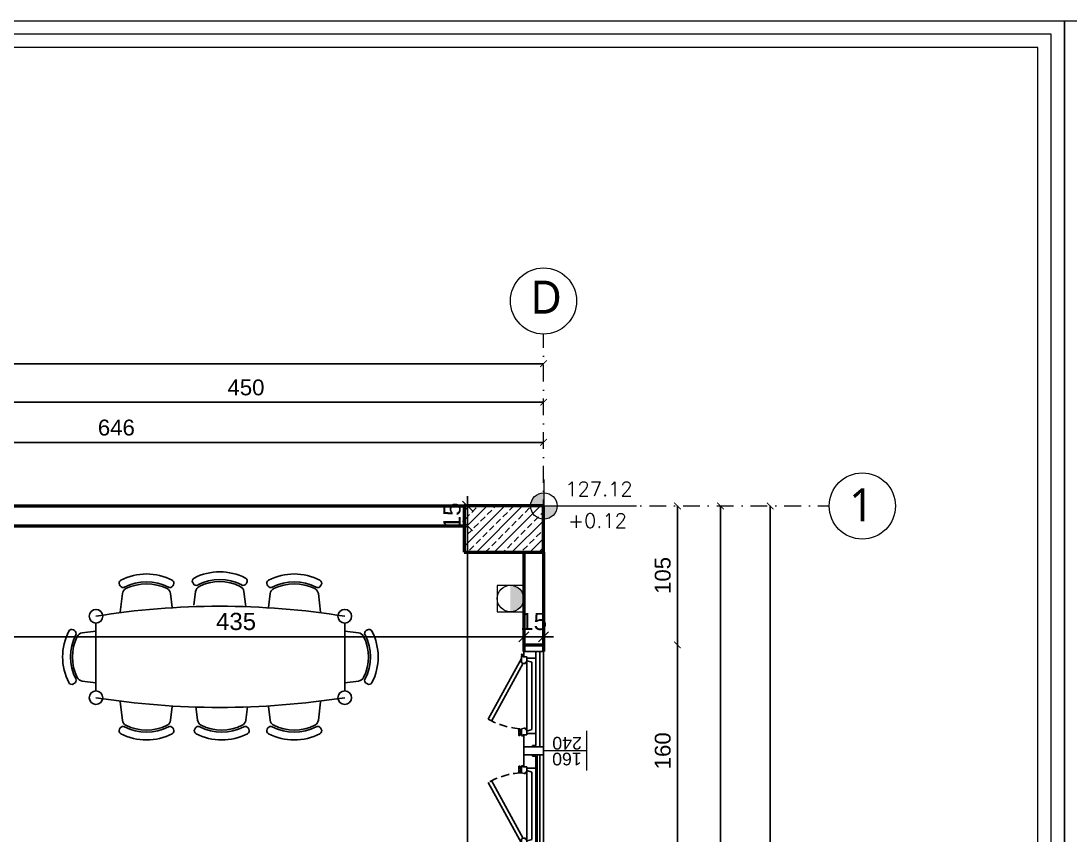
# Model space of a CAD drawing. Header units: millimetres. Extents: x 14753 to 45183, y 5640 to 19518.
# Drawn here: x 20669 to 21463, y 18897 to 19513 of the extents above; entities that cross this region are included whole.
import ezdxf

# ---------------------------------------------------------------- set-up
doc = ezdxf.new("R2010")
doc.units = ezdxf.units.MM
for name, pattern in [('DASHDOT', [25.4, 12.7, -6.35, 0, -6.35]), ('DASHED2', [0.375, 0.25, -0.125]), ('DOT', [0.25, 0, -0.25])]:
    doc.linetypes.add(name, pattern=pattern)
for name, color, linetype, lineweight in [('CERCEVE', 66, 'Continuous', 0), ('Duvar', 1, 'Continuous', 50), ('k aks', 44, 'DASHDOT', 18), ('k dis olcu', 43, 'Continuous', 18), ('k ic olcu', 254, 'Continuous', 18), ('k kolon', 1, 'Continuous', 53), ('k kot', 31, 'Continuous', 20), ('k pencere', 4, 'Continuous', 25), ('k tarama', 252, 'Continuous', 9), ('Kolon', 30, 'Continuous', 50)]:
    doc.layers.add(name, color=color, linetype=linetype, lineweight=lineweight)
for name, color, linetype in [('doğrama', 140, 'Continuous'), ('pencere', 2, 'Continuous'), ('salon tefriş', 42, 'Continuous')]:
    doc.layers.add(name, color=color, linetype=linetype)
doc.styles.add('MtXpl_Segoe_UI', font='segoeui.ttf')
doc.styles.add('OLCU', font='romans.shx')
doc.styles.add('ROMANT', font='arial.ttf', dxfattribs={"width": 0.8, "height": 0.125})
doc.styles.get("Standard").update_dxf_attribs({"font": 'arial.ttf'})
doc.dimstyles.new('icolcu', dxfattribs={"dimtxt": 13, "dimasz": 7.5, "dimexe": 5, "dimexo": 5, "dimgap": 5, "dimtad": 1, "dimdec": 0, "dimtxsty": 'Standard', "dimblk": 'OBLIQUE', "dimcen": 2.5, "dimdle": 5, "dimclrd": 256, "dimclre": 256, "dimclrt": 256, "dimadec": 4, "dimazin": 0, "dimtfac": 1, "dimtdec": 0, "dimtix": 1, "dimtmove": 2, "dimatfit": 3, "dimldrblk": 'OBLIQUE', "dimfxl": 1, "dimarcsym": 0})
doc.dimstyles.new('icölcü', dxfattribs={"dimtxt": 12, "dimasz": 5, "dimexe": 1.25, "dimexo": 0.625, "dimgap": 5, "dimtad": 1, "dimdec": 0, "dimtxsty": 'Standard', "dimblk": 'ARCHTICK', "dimcen": -10, "dimse1": 1, "dimse2": 1, "dimadec": 0, "dimazin": 0, "dimtfac": 1, "dimtdec": 0, "dimtix": 1, "dimtmove": 0, "dimatfit": 3, "dimldrblk": 'ARCHTICK', "dimfxl": 1, "dimarcsym": 0})

# ---------------------------------------------------------------- blocks, each defined once
blk = doc.blocks.new('yemek masası')
at = {"layer": 'salon tefriş'}
for p, q in [((4882.28, 2186.85), (4881.77, 2187.7)), ((4922.07, 2186.85), (4922.58, 2187.7)), ((4882.65, 2170.62), (4883.95, 2181.02)), ((4921.7, 2170.62), (4920.4, 2181.02)), ((4927.83, 2170.62), (4876.53, 2170.62)), ((4848.49, 2152.32), (4847.64, 2152.83)), ((4868.22, 2152.38), (4854.32, 2150.65)), ((4936.13, 2152.38), (4950.03, 2150.65)), ((4955.86, 2152.32), (4956.71, 2152.83)), ((4848.49, 2112.53), (4847.64, 2112.03)), ((4864.72, 2112.91), (4854.32, 2114.21)), ((4939.63, 2112.91), (4950.03, 2114.21)), ((4955.86, 2112.53), (4956.71, 2112.03)), ((4848.49, 2095.45), (4847.64, 2095.96)), ((4941.27, 2096.58), (4951.67, 2095.28)), ((4957.5, 2096.95), (4958.35, 2097.46)), ((4864.72, 2095.08), (4854.32, 2093.78)), ((4864.4, 2056.08), (4854.32, 2057.34)), ((4940.15, 2057.4), (4951.67, 2058.84)), ((4957.5, 2057.17), (4958.35, 2056.66)), ((4848.49, 2055.67), (4847.64, 2055.16)), ((4848.49, 2040.61), (4847.64, 2041.11)), ((4955.86, 2040.61), (4956.71, 2041.11)), ((4864.72, 2040.23), (4854.32, 2038.93)), ((4939.63, 2040.23), (4950.03, 2038.93)), ((4848.49, 2000.82), (4847.64, 2000.31)), ((4868.22, 2000.75), (4854.32, 2002.49)), ((4936.13, 2000.75), (4950.03, 2002.49)), ((4955.86, 2000.82), (4956.71, 2000.31)), ((4876.53, 1982.52), (4927.83, 1982.52)), ((4882.65, 1982.52), (4883.95, 1972.12)), ((4921.7, 1982.52), (4920.4, 1972.12)), ((4882.28, 1966.29), (4881.77, 1965.44)), ((4922.07, 1966.29), (4922.58, 1965.44))]:
    blk.add_line(p, q, dxfattribs=at)
for centre, major_axis, ratio, start_param, end_param in [((4883.89, 2188.97), (1.75, -1.75), 1, 2.832534, 4.465326), ((4902.18, 2153.54), (29.94, -29.94), 1, 1.879855, 2.832534), ((4902.18, 2153.54), (25.75, -25.75), 1, 1.881432, 2.830957), ((4920.46, 2188.97), (-1.75, -1.75), 1, 1.817859, 3.450651), ((4884.4, 2188.12), (-1.75, -1.75), 1, 6.036122, 7.543346), ((4888.86, 2180.41), (3.49, -3.49), 1, 2.816427, 3.802636), ((4902.18, 2153.54), (24.7, -24.7), 1, 1.895961, 2.816427), ((4915.49, 2180.41), (3.49, -3.49), 1, 0.909753, 1.895961), ((4919.95, 2188.12), (1.75, -1.75), 1, -1.260161, 0.247063), ((4871.4, 2170.62), (-3.63, -3.63), 1, 3.926991, 10.210176), ((4932.96, 2170.62), (-3.63, -3.63), 1, 3.926991, 10.210176), ((5209.98, 2050.92), (45.11, -457.88), 0.749069, 4.374959, 4.788253), ((4594.38, 2050.92), (-46.98, -452.82), 0.757252, 1.498038, 1.91588), ((4881.8, 2132.43), (29.94, -29.94), 1, 3.450651, 4.403331), ((4846.37, 2150.71), (-1.75, -1.75), 1, 3.388656, 5.021447), ((4847.22, 2150.2), (-1.75, -1.75), 1, 1.881432, 3.388656), ((4957.13, 2150.2), (-1.75, -1.75), 1, 4.465326, 5.972549), ((4957.98, 2150.71), (1.75, -1.75), 1, 1.261738, 2.894529), ((4922.55, 2132.43), (29.94, -29.94), 1, 0.309058, 1.261738), ((4881.8, 2132.43), (25.75, -25.75), 1, 3.452228, 4.401753), ((4881.8, 2132.43), (24.7, -24.7), 1, 3.466758, 4.387224), ((4854.93, 2145.75), (3.49, -3.49), 1, 2.480549, 3.466758), ((4949.42, 2145.75), (-3.49, -3.49), 1, 2.816427, 3.802636), ((4922.55, 2132.43), (24.7, -24.7), 1, 0.325165, 1.245631), ((4922.55, 2132.43), (-25.75, -25.75), 1, 1.881432, 2.830957), ((4846.37, 2114.15), (-1.75, -1.75), 1, 5.974127, 7.606918), ((4847.22, 2114.65), (1.75, -1.75), 1, -0.247063, 1.26016), ((4854.93, 2119.11), (3.49, -3.49), 1, 4.387224, 5.373432), ((4949.42, 2119.11), (3.49, -3.49), 1, -0.661043, 0.325165), ((4957.13, 2114.65), (1.75, -1.75), 1, 3.452228, 4.959452), ((4957.98, 2114.15), (-1.75, -1.75), 1, 0.247063, 1.879855), ((4846.37, 2093.84), (1.75, -1.75), 1, 1.817859, 3.450651), ((4958.77, 2094.83), (1.75, -1.75), 1, 2.894529, 4.401753), ((4959.62, 2095.34), (1.75, -1.75), 1, 1.261738, 2.894529), ((4924.19, 2077.06), (29.94, -29.94), 1, 0.309058, 1.261738), ((4881.8, 2075.56), (29.94, -29.94), 1, 3.450651, 4.403331), ((4881.8, 2075.56), (25.75, -25.75), 1, 3.452228, 4.401753), ((4881.8, 2075.56), (24.7, -24.7), 1, 3.466758, 4.387224), ((4847.22, 2093.33), (1.75, -1.75), 1, 0.310636, 1.817859), ((4854.93, 2088.88), (3.49, -3.49), 1, 2.480549, 3.466758), ((4951.05, 2090.38), (-3.49, -3.49), 1, 2.816427, 3.802636), ((4924.19, 2077.06), (24.7, -24.7), 1, 0.325165, 1.245631), ((4924.19, 2077.06), (25.75, -25.75), 1, 0.310636, 1.26016), ((4847.22, 2057.79), (-1.75, -1.75), 1, 1.323733, 2.830957), ((4854.93, 2062.24), (-3.49, -3.49), 1, 5.95802, 6.944228), ((4951.05, 2063.74), (3.49, -3.49), 1, -0.661043, 0.325165), ((4958.77, 2059.29), (1.75, -1.75), 1, 3.452228, 4.959452), ((4959.62, 2058.78), (1.75, -1.75), 1, -1.323733, 0.309058), ((4846.37, 2057.28), (-1.75, -1.75), 1, 5.974127, 7.606918), ((4846.37, 2038.99), (1.75, -1.75), 1, 1.817859, 3.450651), ((4847.22, 2038.49), (1.75, -1.75), 1, 0.310636, 1.817859), ((4957.13, 2038.49), (1.75, -1.75), 1, 2.894529, 4.401753), ((4957.98, 2038.99), (1.75, -1.75), 1, 1.261738, 2.894529), ((4881.8, 2020.71), (29.94, -29.94), 1, 3.450651, 4.403331), ((4881.8, 2020.71), (25.75, -25.75), 1, 3.452228, 4.401753), ((4881.8, 2020.71), (24.7, -24.7), 1, 3.466758, 4.387224), ((4854.93, 2034.03), (3.49, -3.49), 1, 2.480549, 3.466758), ((4949.42, 2034.03), (-3.49, -3.49), 1, 2.816427, 3.802636), ((4922.55, 2020.71), (24.7, -24.7), 1, 0.325165, 1.245631), ((4922.55, 2020.71), (25.75, -25.75), 1, 0.310636, 1.26016), ((4922.55, 2020.71), (29.94, -29.94), 1, 0.309058, 1.261738), ((4846.37, 2002.43), (-1.75, -1.75), 1, 5.974127, 7.606918), ((4847.22, 2002.94), (-1.75, -1.75), 1, 1.323733, 2.830957), ((4854.93, 2007.39), (-3.49, -3.49), 1, 5.95802, 6.944228), ((4949.42, 2007.39), (3.49, -3.49), 1, -0.661043, 0.325165), ((4957.13, 2002.94), (1.75, -1.75), 1, 3.452228, 4.959452), ((4957.98, 2002.43), (1.75, -1.75), 1, -1.323733, 0.309058), ((4871.4, 1982.52), (-3.63, -3.63), 1, 3.926991, 10.210176), ((4932.96, 1982.52), (-3.63, -3.63), 1, 3.926991, 10.210176), ((4888.86, 1972.73), (3.49, -3.49), 1, 4.051346, 5.037554), ((4915.49, 1972.73), (-3.49, -3.49), 1, 1.245631, 2.231839), ((4883.89, 1964.17), (-1.75, -1.75), 1, 4.959452, 6.592244), ((4884.4, 1965.02), (-1.75, -1.75), 1, 3.452228, 4.959452), ((4902.18, 1999.6), (-29.94, -29.94), 1, 0.309058, 1.261738), ((4902.18, 1999.6), (25.75, -25.75), 1, -1.260161, -0.310636), ((4902.18, 1999.6), (24.7, -24.7), 1, -1.245631, -0.325165), ((4919.95, 1965.02), (-1.75, -1.75), 1, 2.894529, 4.401753), ((4920.46, 1964.17), (1.75, -1.75), 1, -0.309058, 1.323733)]:
    blk.add_ellipse(centre, major_axis=major_axis, ratio=ratio, start_param=start_param, end_param=end_param, dxfattribs=at)
blk = doc.blocks.new('160-240 2')
at = {"layer": 'pencere', "lineweight": 25, "ltscale": 25}
for p, q in [((24989.05, 13487.42), (25035.12, 13512.57)), ((25128.87, 13487.42), (25082.8, 13512.57)), ((24992.74, 13486.02), (25036.56, 13509.94)), ((25125.18, 13486.02), (25081.37, 13509.94))]:
    blk.add_line(p, q, dxfattribs=at)
at = {"layer": 'pencere', "lineweight": 25}
for p, q in [((25042.4, 13489.17), (25042.4, 13488.67)), ((25047.15, 13489.42), (25042.65, 13489.42)), ((25042.65, 13488.42), (25044.15, 13488.42)), ((25045.65, 13488.42), (25047.15, 13488.42)), ((25047.4, 13488.67), (25047.4, 13489.17)), ((25070.53, 13488.67), (25070.53, 13489.17)), ((25070.78, 13489.42), (25075.28, 13489.42)), ((25072.28, 13488.42), (25070.78, 13488.42)), ((25075.28, 13488.42), (25073.78, 13488.42)), ((25075.53, 13489.17), (25075.53, 13488.67)), ((24987.89, 13485.66), (24983.89, 13485.66)), ((24986.39, 13486.42), (24987.89, 13486.42)), ((24987.32, 13487.28), (24986.89, 13486.43)), ((24986.89, 13486.42), (24986.89, 13486.43)), ((24987.89, 13486.42), (24986.89, 13486.42)), ((24988.89, 13487.42), (24987.54, 13487.42)), ((24987.89, 13486.42), (24987.89, 13483.42)), ((24987.89, 13483.42), (24988.89, 13483.42)), ((24988.89, 13487.42), (24992.19, 13487.42)), ((24988.89, 13483.42), (25045.9, 13483.42)), ((24988.89, 13483.42), (24988.89, 13476.42)), ((24990.89, 13483.42), (24991.7, 13480.18)), ((24991.89, 13484.42), (24991.89, 13483.42)), ((24992.89, 13484.42), (24991.89, 13484.42)), ((24992.44, 13487.23), (24992.89, 13485.42)), ((24992.89, 13485.42), (24992.89, 13484.42)), ((25042.35, 13487.23), (25041.9, 13485.42)), ((25041.9, 13485.42), (25041.9, 13484.42)), ((25041.9, 13484.42), (25042.9, 13484.42)), ((25042.59, 13487.42), (25045.9, 13487.42)), ((25042.9, 13484.42), (25042.9, 13483.42)), ((25044.04, 13483.41), (25043.1, 13480.15)), ((25044.4, 13488.17), (25044.4, 13487.42)), ((25045.4, 13487.42), (25045.4, 13488.17)), ((25045.9, 13487.42), (25047.24, 13487.42)), ((25045.9, 13476.42), (25045.9, 13483.42)), ((25045.9, 13483.42), (25046.9, 13483.42)), ((25046.9, 13483.42), (25046.9, 13486.42)), ((25046.9, 13486.42), (25047.9, 13486.42)), ((25046.9, 13486.42), (25047.9, 13486.42)), ((25062.03, 13485.66), (25046.9, 13485.66)), ((25047.47, 13487.28), (25047.9, 13486.43)), ((25047.9, 13486.42), (25047.9, 13486.43)), ((25055.9, 13485.66), (25071.03, 13485.66)), ((25070.46, 13487.28), (25070.03, 13486.43)), ((25070.03, 13486.42), (25070.03, 13486.43)), ((25071.03, 13486.42), (25070.03, 13486.42)), ((25071.03, 13486.42), (25070.03, 13486.42)), ((25072.03, 13487.42), (25070.68, 13487.42)), ((25071.03, 13483.42), (25071.03, 13486.42)), ((25072.03, 13483.42), (25071.03, 13483.42)), ((25075.33, 13487.42), (25072.03, 13487.42)), ((25129.03, 13483.42), (25072.03, 13483.42)), ((25072.03, 13476.42), (25072.03, 13483.42)), ((25072.53, 13487.42), (25072.53, 13488.17)), ((25073.53, 13488.17), (25073.53, 13487.42)), ((25073.89, 13483.41), (25074.82, 13480.15)), ((25076.03, 13484.42), (25075.03, 13484.42)), ((25075.03, 13484.42), (25075.03, 13483.42)), ((25075.57, 13487.23), (25076.03, 13485.42)), ((25076.03, 13485.42), (25076.03, 13484.42)), ((25125.49, 13487.23), (25125.03, 13485.42)), ((25125.03, 13485.42), (25125.03, 13484.42)), ((25125.03, 13484.42), (25126.03, 13484.42)), ((25129.03, 13487.42), (25125.73, 13487.42)), ((25126.03, 13484.42), (25126.03, 13483.42)), ((25127.03, 13483.42), (25126.22, 13480.18)), ((25129.03, 13487.42), (25130.38, 13487.42)), ((25129.03, 13483.42), (25129.03, 13476.42)), ((25130.03, 13483.42), (25129.03, 13483.42)), ((25131.53, 13486.42), (25130.03, 13486.42)), ((25130.03, 13486.42), (25130.03, 13483.42)), ((25130.03, 13486.42), (25131.03, 13486.42)), ((25130.03, 13485.66), (25134.03, 13485.66)), ((25130.6, 13487.28), (25131.03, 13486.43)), ((25131.03, 13486.42), (25131.03, 13486.43)), ((24988.89, 13476.42), (24983.89, 13476.42)), ((25055.95, 13475.42), (24983.89, 13475.42)), ((25055.94, 13473.42), (24983.89, 13473.42)), ((25045.9, 13476.42), (24988.89, 13476.42)), ((24992.67, 13479.42), (25042.14, 13479.42)), ((25054.82, 13476.42), (25045.9, 13476.42)), ((25054.82, 13478.92), (25055.92, 13478.93)), ((25054.82, 13478.92), (25054.82, 13476.42)), ((25055.93, 13480.16), (25055.92, 13480.16)), ((25062.03, 13478.92), (25063.11, 13478.92)), ((25062.07, 13473.42), (25134.03, 13473.42)), ((25063.11, 13478.92), (25063.11, 13476.42)), ((25063.11, 13476.42), (25072.03, 13476.42)), ((25072.03, 13476.42), (25129.03, 13476.42)), ((25125.25, 13479.42), (25075.78, 13479.42)), ((25129.03, 13476.42), (25134.03, 13476.42)), ((25061.95, 13470.66), (24983.89, 13470.66)), ((25055.97, 13470.66), (25134.03, 13470.66))]:
    blk.add_line(p, q, dxfattribs=at)
at = {"layer": 'pencere', "linetype": 'DOT', "lineweight": 25}
for p, q in [((24986.89, 13486.92), (24985.89, 13486.92)), ((24986.39, 13487.42), (24986.39, 13486.42)), ((25131.03, 13486.92), (25132.03, 13486.92)), ((25131.53, 13487.42), (25131.53, 13486.42))]:
    blk.add_line(p, q, dxfattribs=at)
at = {"layer": 'pencere', "lineweight": 20}
for p, q in [((25059.03, 13437.89), (25059.03, 13470.66)), ((25044.03, 13437.89), (25074.03, 13437.89))]:
    blk.add_line(p, q, dxfattribs=at)
at = {"layer": 'pencere', "lineweight": 25}
for points in [[(24978.89, 13485.66), (24983.89, 13485.66), (24983.89, 13470.66), (24978.89, 13470.66)], [(25062.03, 13485.66), (25055.9, 13485.66), (25055.97, 13470.66), (25062.1, 13470.66)], [(25139.03, 13485.66), (25134.03, 13485.66), (25134.03, 13470.66), (25139.03, 13470.66)]]:
    blk.add_lwpolyline(points, close=True, dxfattribs=at)
for centre in [(24986.39, 13486.92), (25131.53, 13486.92)]:
    blk.add_circle(centre, 0.5, dxfattribs=at)
at = {"layer": 'pencere', "linetype": 'DASHED2', "lineweight": 25, "ltscale": 25}
for centre, start, end in [((24981.51, 13483.31), 3.86149, 28.62806), ((25136.41, 13483.31), 151.37194, 176.13851)]:
    blk.add_arc(centre, 61.07, start, end, dxfattribs=at)
at = {"layer": 'pencere', "lineweight": 25}
for centre, radius, start, end in [((25042.65, 13489.17), 0.25, 90, 180), ((25042.65, 13488.67), 0.25, 180, 270), ((25044.15, 13488.17), 0.25, 360, 90), ((25045.65, 13488.17), 0.25, 90, 180), ((25047.15, 13489.17), 0.25, 360, 90), ((25047.15, 13488.67), 0.25, 270, 360), ((25070.78, 13489.17), 0.25, 90, 180), ((25070.78, 13488.67), 0.25, 180, 270), ((25072.28, 13488.17), 0.25, 0, 90), ((25073.78, 13488.17), 0.25, 90, 180), ((25075.28, 13489.17), 0.25, 0, 90), ((25075.28, 13488.67), 0.25, 270, 0), ((24987.54, 13487.17), 0.25, 90, 153.20392), ((24992.19, 13487.17), 0.25, 14.03624, 90), ((25042.59, 13487.17), 0.25, 90, 165.96376), ((25047.24, 13487.17), 0.25, 26.79608, 90), ((25070.68, 13487.17), 0.25, 90, 153.20392), ((25075.33, 13487.17), 0.25, 14.03624, 90), ((25125.73, 13487.17), 0.25, 90, 165.96376), ((25130.38, 13487.17), 0.25, 26.79608, 90), ((24992.67, 13480.42), 1, 194.03624, 270), ((25042.14, 13480.42), 1, 270, 344.04695), ((25075.78, 13480.42), 1, 195.95305, 270), ((25125.25, 13480.42), 1, 270, 345.96376)]:
    blk.add_arc(centre, radius, start, end, dxfattribs=at)
at = {"layer": 'pencere', "lineweight": 20, "style": 'ROMANT'}
for s, p in [('160', (25057.57, 13441.78)), ('240', (25069.53, 13441.68))]:
    blk.add_text(s, height=9.6, rotation=90, dxfattribs=at).set_placement(p)
blk = doc.blocks.new('AKS-KOLON')
at = {"layer": 'k tarama'}
h = blk.add_hatch(dxfattribs=at)
h.set_pattern_fill('ANSI33', color=256, scale=1.5)
h.set_pattern_definition([(45, (-7754.55, -1210.899), (-6.73519209, 6.73519209), []), (45, (-7747.815, -1210.899), (-6.73519209, 6.73519209), [4.7625, -2.38125])])
h.paths.add_polyline_path([(377393.55, 4551394.22), (377333.55, 4551394.22), (377333.55, 4551359.22), (377393.55, 4551359.22)])
at = {"layer": 'k aks'}
for p, q in [((377393.55, 4550391.82), (377393.55, 4551524.22)), ((376147.55, 4551394.22), (377609.55, 4551394.22))]:
    blk.add_line(p, q, dxfattribs=at)
at = {"layer": 'k aks', "linetype": 'Continuous'}
for centre in [(377393.55, 4551549.22), (377634.55, 4551394.22)]:
    blk.add_circle(centre, 25, dxfattribs=at)
at = {"layer": 'Kolon'}
blk.add_lwpolyline([(377333.55, 4551359.22), (377393.55, 4551359.22), (377393.55, 4551394.22), (377333.55, 4551394.22)], close=True, dxfattribs=at)
at = {"layer": 'k aks', "style": 'MtXpl_Segoe_UI'}
for s, p in [('D', (377383.62, 4551539.56)), ('1', (377624.62, 4551382.54))]:
    blk.add_text(s, height=25, dxfattribs=at).set_placement(p)
blk = doc.blocks.new('_ArchTick')
at = {"color": 0, "linetype": 'ByBlock', "const_width": 0.15}
blk.add_lwpolyline([(-0.5, -0.5), (0.5, 0.5)], dxfattribs=at)
blk = doc.blocks.new('*D380')
at = {"layer": 'Defpoints', "color": 0, "transparency": 16777216}
for p in [(19988.09, 19253.54), (21064.09, 19253.54), (21064.09, 19253.54)]:
    blk.add_point(p, dxfattribs=at)
at = {"layer": 'k dis olcu', "color": 0, "lineweight": -2, "transparency": 16777216}
blk.add_line((19988.09, 19253.54), (21064.09, 19253.54), dxfattribs=at)
at = {"layer": 'k dis olcu', "color": 0, "lineweight": -2, "transparency": 16777216, "xscale": 5, "yscale": 5, "zscale": 5, "rotation": 180}
blk.add_blockref('_ArchTick', (19988.09, 19253.54), dxfattribs=at)
at = {"layer": 'k dis olcu', "color": 0, "lineweight": -2, "transparency": 16777216, "xscale": 5, "yscale": 5, "zscale": 5}
blk.add_blockref('_ArchTick', (21064.09, 19253.54), dxfattribs=at)
at = {"layer": 'k dis olcu', "color": 0, "transparency": 16777216, "insert": (20526.09, 19264.67), "char_height": 12, "attachment_point": 5}
blk.add_mtext('1076', dxfattribs=at)
blk = doc.blocks.new('*D383')
at = {"layer": 'Defpoints', "color": 0, "transparency": 16777216}
for p in [(20614.09, 19224.46), (21064.09, 19224.46), (21064.09, 19224.46)]:
    blk.add_point(p, dxfattribs=at)
at = {"layer": 'k dis olcu', "color": 0, "lineweight": -2, "transparency": 16777216}
blk.add_line((20614.09, 19224.46), (21064.09, 19224.46), dxfattribs=at)
at = {"layer": 'k dis olcu', "color": 0, "lineweight": -2, "transparency": 16777216, "xscale": 5, "yscale": 5, "zscale": 5, "rotation": 180}
blk.add_blockref('_ArchTick', (20614.09, 19224.46), dxfattribs=at)
at = {"layer": 'k dis olcu', "color": 0, "lineweight": -2, "transparency": 16777216, "xscale": 5, "yscale": 5, "zscale": 5}
blk.add_blockref('_ArchTick', (21064.09, 19224.46), dxfattribs=at)
at = {"layer": 'k dis olcu', "color": 0, "transparency": 16777216, "insert": (20839.09, 19235.58), "char_height": 12, "attachment_point": 5}
blk.add_mtext('450', dxfattribs=at)
blk = doc.blocks.new('*D388')
at = {"layer": 'Defpoints', "color": 0, "transparency": 16777216}
for p in [(21064.09, 19194.08), (20418.09, 19146.01), (21064.09, 19146.01)]:
    blk.add_point(p, dxfattribs=at)
at = {"layer": 'k dis olcu', "color": 0, "lineweight": -2, "transparency": 16777216}
blk.add_line((20418.09, 19194.08), (21064.09, 19194.08), dxfattribs=at)
at = {"layer": 'k dis olcu', "color": 0, "lineweight": -2, "transparency": 16777216, "xscale": 5, "yscale": 5, "zscale": 5, "rotation": 180}
blk.add_blockref('_ArchTick', (20418.09, 19194.08), dxfattribs=at)
at = {"layer": 'k dis olcu', "color": 0, "lineweight": -2, "transparency": 16777216, "xscale": 5, "yscale": 5, "zscale": 5}
blk.add_blockref('_ArchTick', (21064.09, 19194.08), dxfattribs=at)
at = {"layer": 'k dis olcu', "color": 0, "transparency": 16777216, "insert": (20741.09, 19205.21), "char_height": 12, "attachment_point": 5}
blk.add_mtext('646', dxfattribs=at)
blk = doc.blocks.new('*D410')
at = {"layer": 'Defpoints', "color": 0, "transparency": 16777216}
for p in [(21235.39, 19146.01), (21235.39, 19146.01), (21235.39, 18292.01)]:
    blk.add_point(p, dxfattribs=at)
at = {"layer": 'k dis olcu', "color": 0, "lineweight": -2, "transparency": 16777216}
blk.add_line((21235.39, 18292.01), (21235.39, 19146.01), dxfattribs=at)
at = {"layer": 'k dis olcu', "color": 0, "lineweight": -2, "transparency": 16777216, "xscale": 5, "yscale": 5, "zscale": 5}
for p, rotation in [((21235.39, 19146.01), 90), ((21235.39, 18292.01), 270)]:
    blk.add_blockref('_ArchTick', p, dxfattribs=dict(at, rotation=rotation))
at = {"layer": 'k dis olcu', "color": 0, "transparency": 16777216, "insert": (21224.26, 18719.01), "char_height": 12, "attachment_point": 5, "rotation": 90}
blk.add_mtext('854', dxfattribs=at)
blk = doc.blocks.new('*D411')
at = {"layer": 'Defpoints', "color": 0, "transparency": 16777216}
for p in [(21197.84, 19146.01), (21197.84, 18492.01), (21197.84, 18492.01)]:
    blk.add_point(p, dxfattribs=at)
at = {"layer": 'k dis olcu', "color": 0, "lineweight": -2, "transparency": 16777216}
blk.add_line((21197.84, 19146.01), (21197.84, 18492.01), dxfattribs=at)
at = {"layer": 'k dis olcu', "color": 0, "lineweight": -2, "transparency": 16777216, "xscale": 5, "yscale": 5, "zscale": 5}
for p, rotation in [((21197.84, 19146.01), 90), ((21197.84, 18492.01), 270)]:
    blk.add_blockref('_ArchTick', p, dxfattribs=dict(at, rotation=rotation))
at = {"layer": 'k dis olcu', "color": 0, "transparency": 16777216, "insert": (21186.71, 18819.01), "char_height": 12, "attachment_point": 5, "rotation": 90}
blk.add_mtext('654', dxfattribs=at)
blk = doc.blocks.new('*D422')
at = {"layer": 'Defpoints', "color": 0, "transparency": 16777216}
for p in [(21064.09, 19041.01), (21165.36, 19041.01), (21064.09, 18880.86)]:
    blk.add_point(p, dxfattribs=at)
at = {"layer": 'k dis olcu', "color": 0, "lineweight": -2, "transparency": 16777216}
blk.add_line((21165.36, 18880.86), (21165.36, 19041.01), dxfattribs=at)
at = {"layer": 'k dis olcu', "color": 0, "lineweight": -2, "transparency": 16777216, "xscale": 5, "yscale": 5, "zscale": 5}
for p, rotation in [((21165.36, 19041.01), 90), ((21165.36, 18880.86), 270)]:
    blk.add_blockref('_ArchTick', p, dxfattribs=dict(at, rotation=rotation))
at = {"layer": 'k dis olcu', "color": 0, "transparency": 16777216, "insert": (21154.24, 18960.94), "char_height": 12, "attachment_point": 5, "rotation": 90}
blk.add_mtext('160', dxfattribs=at)
blk = doc.blocks.new('*D423')
at = {"layer": 'Defpoints', "color": 0, "transparency": 16777216}
for p in [(21064.09, 19146.01), (21165.36, 19146.01), (21064.09, 19041.01)]:
    blk.add_point(p, dxfattribs=at)
at = {"layer": 'k dis olcu', "color": 0, "lineweight": -2, "transparency": 16777216}
blk.add_line((21165.36, 19041.01), (21165.36, 19146.01), dxfattribs=at)
at = {"layer": 'k dis olcu', "color": 0, "lineweight": -2, "transparency": 16777216, "xscale": 5, "yscale": 5, "zscale": 5}
for p, rotation in [((21165.36, 19146.01), 90), ((21165.36, 19041.01), 270)]:
    blk.add_blockref('_ArchTick', p, dxfattribs=dict(at, rotation=rotation))
at = {"layer": 'k dis olcu', "color": 0, "transparency": 16777216, "insert": (21154.24, 19093.51), "char_height": 12, "attachment_point": 5, "rotation": 90}
blk.add_mtext('105', dxfattribs=at)
blk = doc.blocks.new('_Oblique')
at = {"color": 0, "linetype": 'ByBlock', "lineweight": -2}
blk.add_line((-0.5, -0.5), (0.5, 0.5), dxfattribs=at)
blk = doc.blocks.new('*D314')
at = {"layer": 'Defpoints', "color": 0, "transparency": 16777216}
for p in [(20614.09, 19047.01), (21049.09, 19047.01), (21049.09, 19047.01)]:
    blk.add_point(p, dxfattribs=at)
at = {"layer": 'k ic olcu', "lineweight": -2, "transparency": 16777216}
blk.add_line((20609.09, 19047.01), (21054.09, 19047.01), dxfattribs=at)
at = {"layer": 'k ic olcu', "lineweight": -2, "transparency": 16777216, "xscale": 7.5, "yscale": 7.5, "zscale": 7.5, "rotation": 180}
blk.add_blockref('_Oblique', (20614.09, 19047.01), dxfattribs=at)
at = {"layer": 'k ic olcu', "lineweight": -2, "transparency": 16777216, "xscale": 7.5, "yscale": 7.5, "zscale": 7.5}
blk.add_blockref('_Oblique', (21049.09, 19047.01), dxfattribs=at)
at = {"layer": 'k ic olcu', "transparency": 16777216, "insert": (20831.59, 19058.65), "char_height": 13, "attachment_point": 5}
blk.add_mtext('435', dxfattribs=at)
blk = doc.blocks.new('*D315')
at = {"layer": 'Defpoints', "color": 0, "transparency": 16777216}
for p in [(21049.09, 19047.01), (21064.09, 19047.01), (21064.09, 19047.01)]:
    blk.add_point(p, dxfattribs=at)
at = {"layer": 'k ic olcu', "lineweight": -2, "transparency": 16777216}
for p, q in [((21049.09, 19047.01), (21041.59, 19047.01)), ((21049.09, 19047.01), (21064.09, 19047.01)), ((21064.09, 19047.01), (21071.59, 19047.01))]:
    blk.add_line(p, q, dxfattribs=at)
at = {"layer": 'k ic olcu', "lineweight": -2, "transparency": 16777216, "xscale": 7.5, "yscale": 7.5, "zscale": 7.5}
blk.add_blockref('_Oblique', (21049.09, 19047.01), dxfattribs=at)
at = {"layer": 'k ic olcu', "lineweight": -2, "transparency": 16777216, "xscale": 7.5, "yscale": 7.5, "zscale": 7.5, "rotation": 180}
blk.add_blockref('_Oblique', (21064.09, 19047.01), dxfattribs=at)
at = {"layer": 'k ic olcu', "transparency": 16777216, "insert": (21056.59, 19058.65), "char_height": 13, "attachment_point": 5}
blk.add_mtext('15', dxfattribs=at)
blk = doc.blocks.new('*D327')
at = {"layer": 'Defpoints', "color": 0, "transparency": 16777216}
for p in [(21006.59, 19131.01), (21006.59, 19131.01), (21006.59, 18307.01)]:
    blk.add_point(p, dxfattribs=at)
at = {"layer": 'k ic olcu', "lineweight": -2, "transparency": 16777216}
for p, q in [((21006.59, 18302.01), (21006.59, 19136.01)), ((21011.59, 19131.01), (21011.59, 19131.01)), ((21011.59, 18307.01), (21011.59, 18307.01))]:
    blk.add_line(p, q, dxfattribs=at)
at = {"layer": 'k ic olcu', "lineweight": -2, "transparency": 16777216, "xscale": 7.5, "yscale": 7.5, "zscale": 7.5}
for p, rotation in [((21006.59, 19131.01), 90), ((21006.59, 18307.01), 270)]:
    blk.add_blockref('_Oblique', p, dxfattribs=dict(at, rotation=rotation))
at = {"layer": 'k ic olcu', "transparency": 16777216, "insert": (20994.95, 18719.01), "char_height": 13, "attachment_point": 5, "rotation": 90}
blk.add_mtext('824', dxfattribs=at)
blk = doc.blocks.new('*D328')
at = {"layer": 'Defpoints', "color": 0, "transparency": 16777216}
for p in [(21006.29, 19146.01), (21006.59, 19146.01), (21006.59, 19131.01)]:
    blk.add_point(p, dxfattribs=at)
at = {"layer": 'k ic olcu', "lineweight": -2, "transparency": 16777216}
for p, q in [((21006.59, 19146.01), (21006.59, 19153.51)), ((21006.59, 19131.01), (21006.59, 19146.01)), ((21011.29, 19146.01), (21011.59, 19146.01)), ((21006.59, 19131.01), (21006.59, 19123.51)), ((21011.59, 19131.01), (21011.59, 19131.01))]:
    blk.add_line(p, q, dxfattribs=at)
at = {"layer": 'k ic olcu', "lineweight": -2, "transparency": 16777216, "xscale": 7.5, "yscale": 7.5, "zscale": 7.5}
for p, rotation in [((21006.59, 19146.01), 270), ((21006.59, 19131.01), 90)]:
    blk.add_blockref('_Oblique', p, dxfattribs=dict(at, rotation=rotation))
at = {"layer": 'k ic olcu', "transparency": 16777216, "insert": (20994.95, 19138.51), "char_height": 13, "attachment_point": 5, "rotation": 90}
blk.add_mtext('15', dxfattribs=at)
blk = doc.blocks.new('dfssdfaswerfawef')
at = {"layer": 'k kot'}
h = blk.add_hatch(color=256, dxfattribs=at)
h.dxf.hatch_style = 1
h.paths.add_polyline_path([(9693.94, 3364.49, 0.414214), (9683.94, 3354.49), (9693.94, 3354.49)])
h.paths.add_polyline_path([(9693.94, 3354.49), (9693.94, 3344.49, 0.414214), (9703.94, 3354.49)])
for p, q in [((9693.94, 3374.49), (9693.94, 3334.49)), ((9673.94, 3354.49), (9763.94, 3354.49))]:
    blk.add_line(p, q, dxfattribs=at)
blk.add_circle((9693.94, 3354.49), 10, dxfattribs=at)

msp = doc.modelspace()

# ---------------------------------------------------------------- hatches: boundary and pattern name
at = {"layer": 'k tarama'}
h = msp.add_hatch(color=256, dxfattribs=at)
h.dxf.hatch_style = 1
h.paths.add_polyline_path([(21039.09, 19066.05, 0.412763), (21049.04, 19076.05, 0.389003), (21039.91, 19086.01), (21039.09, 19086.01)])

# ---------------------------------------------------------------- linework, layer by layer
at = {"layer": 'CERCEVE'}
for points in [[(19717.42, 17567.61), (21457.89, 17567.61), (21457.89, 19512.61), (19717.42, 19512.61)], [(21457.89, 17567.61), (23198.36, 17567.61), (23198.36, 19512.61), (21457.89, 19512.61)], [(19727.42, 17577.61), (21447.89, 17577.61), (21447.89, 19502.61), (19727.42, 19502.61)], [(19737.42, 17587.61), (21437.89, 17587.61), (21437.89, 19492.61), (19737.42, 19492.61)]]:
    msp.add_lwpolyline(points, close=True, dxfattribs=at)
at = {"layer": 'Duvar'}
msp.add_line((21049.09, 19041.01), (21064.09, 19041.01), dxfattribs=at)
for points in [[(20614.09, 19146.01), (21004.09, 19146.01)], [(20614.09, 19131.01), (21004.09, 19131.01)], [(21049.09, 19111.01), (21049.09, 19036.01)], [(21064.09, 19111.01), (21064.09, 19036.01)]]:
    msp.add_lwpolyline(points, dxfattribs=at)
at = {"layer": 'k tarama'}
msp.add_lwpolyline([(21029.09, 19066.01), (21049.09, 19066.01), (21049.09, 19086.01), (21029.09, 19086.01)], close=True, dxfattribs=at)
msp.add_circle((21039.04, 19076.05), 10, dxfattribs=at)

# ---------------------------------------------------------------- block references
at = {"layer": 'doğrama', "rotation": 90}
for name, p in [('yemek masası', (22896.32, 14129.71)), ('160-240 2', (34534.75, -6098.03))]:
    msp.add_blockref(name, p, dxfattribs=at)
at = {"layer": 'k kolon', "rotation": 0.0003578687236534227}
msp.add_blockref('dfssdfaswerfawef', (11370.45, 15791.46), dxfattribs=at)
at = {"layer": 'k pencere'}
msp.add_blockref('AKS-KOLON', (-356329.46, -4532248.22), dxfattribs=at)

# ---------------------------------------------------------------- texts
at = {"layer": 'k kot', "style": 'OLCU'}
for s, p in [('127.12', (21080.52, 19153.44, 12933.2)), ('+0.12', (21082.68, 19129.5, 12933.2))]:
    msp.add_text(s, height=10.8, rotation=0.00036, dxfattribs=at).set_placement(p)

# ---------------------------------------------------------------- dimensions: what is measured, and where the dimension line sits
at = {"layer": 'k dis olcu'}
for base, p1, p2, picture, middle in [((21064.09, 19253.54), (19988.09, 19253.54), (21064.09, 19253.54), '*D380', (20526.09, 19264.67)), ((21064.09, 19224.46), (20614.09, 19224.46), (21064.09, 19224.46), '*D383', (20839.09, 19235.58)), ((21064.09, 19194.08), (20418.09, 19146.01), (21064.09, 19146.01), '*D388', (20741.09, 19205.21))]:
    dim = msp.add_linear_dim(base=base, p1=p1, p2=p2, dimstyle='icölcü', dxfattribs=at)
    dim.commit()
    dim.dimension.update_dxf_attribs({"geometry": picture, "text_midpoint": middle})
for base, p1, p2, picture, middle in [((21165.36, 19146.01), (21064.09, 19041.01), (21064.09, 19146.01), '*D423', (21154.24, 19093.51)), ((21197.84, 18492.01), (21197.84, 19146.01), (21197.84, 18492.01), '*D411', (21186.71, 18819.01)), ((21235.39, 19146.01), (21235.39, 18292.01), (21235.39, 19146.01), '*D410', (21224.26, 18719.01)), ((21165.36, 19041.01), (21064.09, 18880.86), (21064.09, 19041.01), '*D422', (21154.24, 18960.94))]:
    dim = msp.add_linear_dim(base=base, p1=p1, p2=p2, angle=90, dimstyle='icölcü', dxfattribs=at)
    dim.commit()
    dim.dimension.update_dxf_attribs({"geometry": picture, "text_midpoint": middle})
at = {"layer": 'k ic olcu'}
for base, p1, p2, picture, middle in [((21006.59, 19146.01), (21006.59, 19131.01), (21006.29, 19146.01), '*D328', (20994.95, 19138.51)), ((21006.59, 19131.01), (21006.59, 18307.01), (21006.59, 19131.01), '*D327', (20994.95, 18719.01))]:
    dim = msp.add_linear_dim(base=base, p1=p1, p2=p2, angle=90, dimstyle='icolcu', dxfattribs=at)
    dim.commit()
    dim.dimension.update_dxf_attribs({"geometry": picture, "text_midpoint": middle})
for base, p1, p2, picture, middle in [((21049.09, 19047.01), (20614.09, 19047.01), (21049.09, 19047.01), '*D314', (20831.59, 19058.65)), ((21064.09, 19047.01), (21049.09, 19047.01), (21064.09, 19047.01), '*D315', (21056.59, 19058.65))]:
    dim = msp.add_linear_dim(base=base, p1=p1, p2=p2, dimstyle='icolcu', dxfattribs=at)
    dim.commit()
    dim.dimension.update_dxf_attribs({"geometry": picture, "text_midpoint": middle})

doc.saveas('drawing.dxf')
